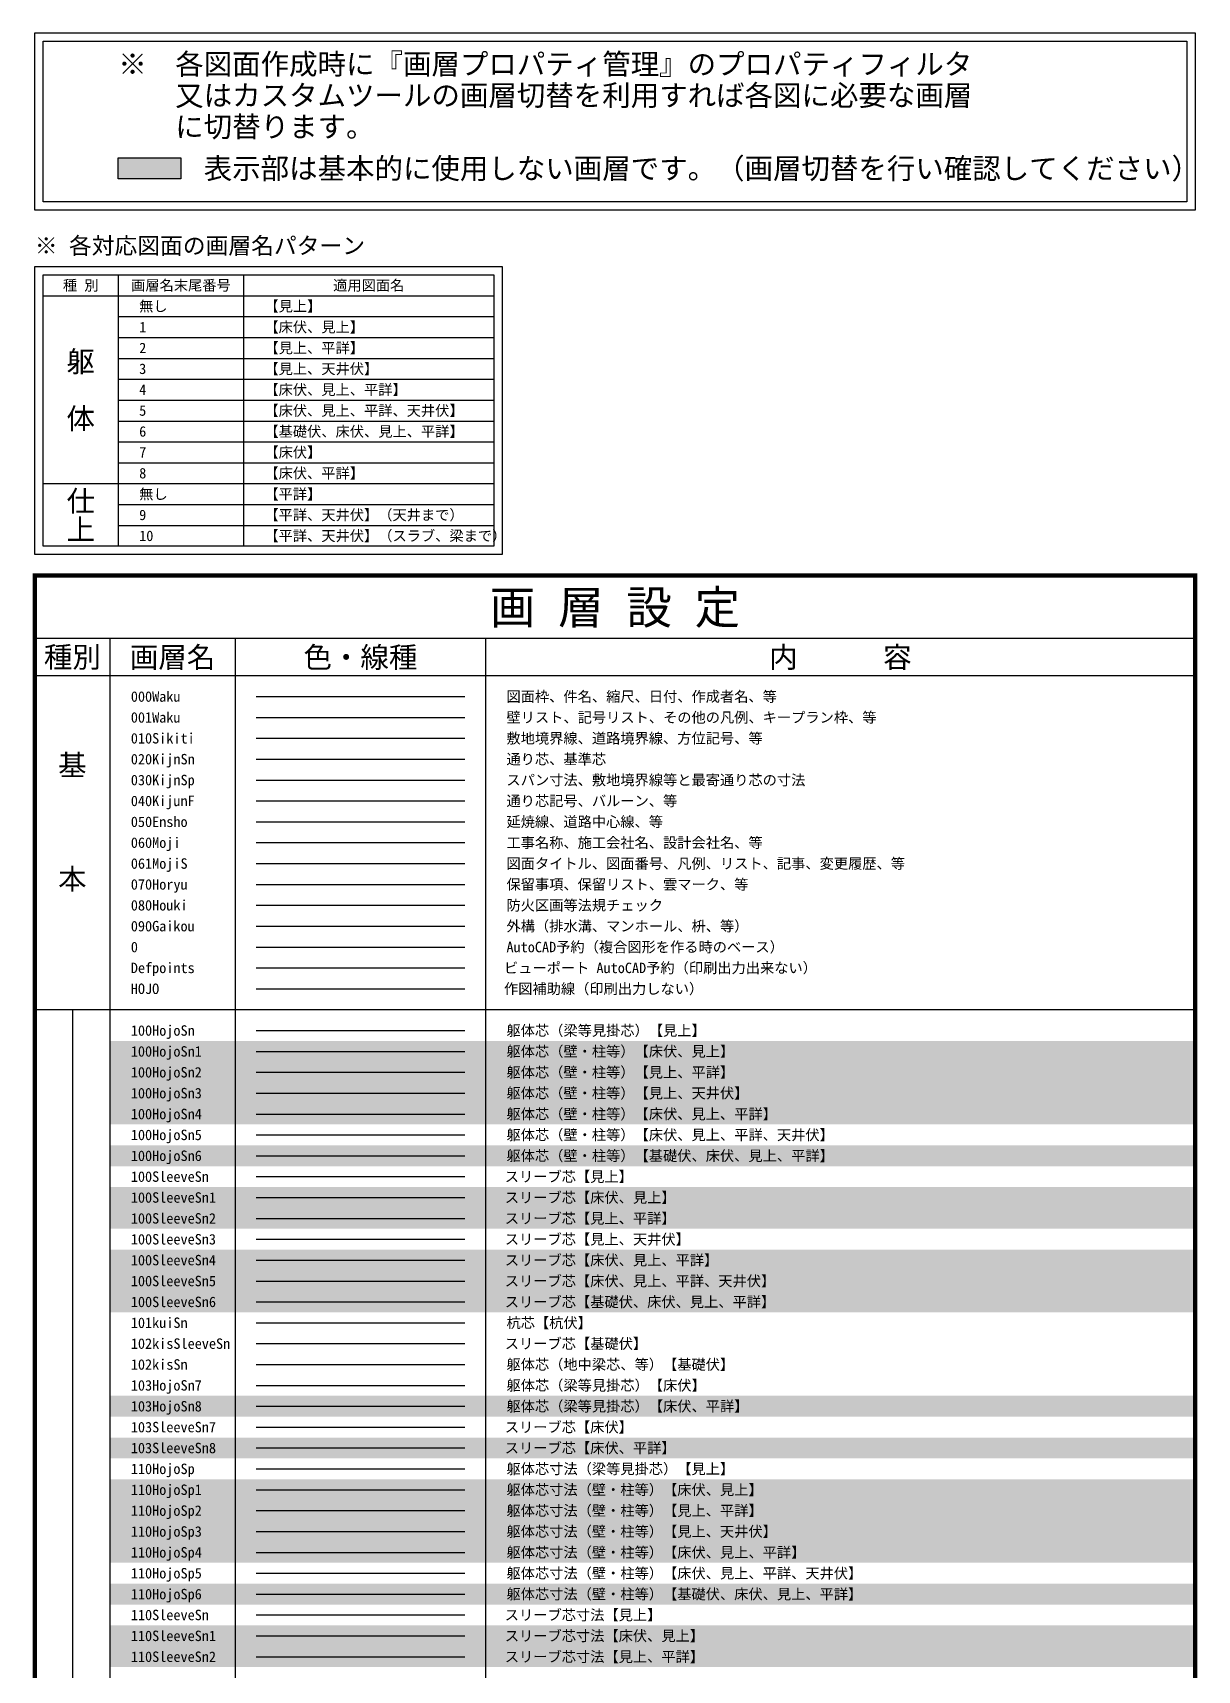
# Model space of a CAD drawing. Header units: millimetres. Extents: x -67913 to 128525, y -54442 to 63422.
# Drawn here: x -30278.5 to -29999.5, y -30262.2 to -29870 of the extents above; entities that cross this region are included whole.
import ezdxf
from ezdxf.enums import TextEntityAlignment as Align

# ---------------------------------------------------------------- set-up
doc = ezdxf.new("R2010")
doc.units = ezdxf.units.MM
doc.header["$LTSCALE"] = 500
for name, pattern in [('AXIS', [2.35, 2, -0.15, 0.05, -0.15]), ('DD16', [1.8, 1, -0.2, 0.1, -0.2, 0.1, -0.2]), ('DD5', [0.45, 0.2, -0.1, 0.05, -0.1]), ('DD6', [0.75, 0.5, -0.1, 0.05, -0.1])]:
    doc.linetypes.add(name, pattern=pattern)
doc.layers.get('0').update_dxf_attribs({"plot": 0})
for name, color, linetype in [('000Waku', 3, 'Continuous'), ('001Waku', 7, 'Continuous'), ('010Sikiti', 8, 'DD16'), ('020KijnSn', 1, 'AXIS'), ('030KijnSp', 8, 'Continuous'), ('040KijunF', 7, 'Continuous'), ('050Ensho', 3, 'DD6'), ('060Moji', 7, 'Continuous'), ('061MojiS', 8, 'Continuous'), ('070Horyu', 10, 'Continuous'), ('080Houki', 8, 'Continuous'), ('090Gaikou', 5, 'Continuous'), ('100HojoSn', 6, 'DD6'), ('100HojoSn1', 6, 'DD6'), ('100HojoSn2', 6, 'DD6'), ('100HojoSn3', 6, 'DD6'), ('100HojoSn4', 6, 'DD6'), ('100HojoSn5', 6, 'DD6'), ('100HojoSn6', 6, 'DD6'), ('100SleeveSn', 4, 'DD5'), ('100SleeveSn1', 4, 'DD5'), ('100SleeveSn2', 4, 'DD5'), ('100SleeveSn3', 4, 'DD5'), ('100SleeveSn4', 4, 'DD5'), ('100SleeveSn5', 4, 'DD5'), ('100SleeveSn6', 4, 'DD5'), ('101kuiSn', 6, 'DD6'), ('102kisSleeveSn', 4, 'DD5'), ('102kisSn', 6, 'DD6'), ('103HojoSn7', 6, 'DD6'), ('103HojoSn8', 6, 'DD6'), ('103SleeveSn7', 4, 'DD5'), ('103SleeveSn8', 4, 'DD5'), ('110HojoSp', 8, 'Continuous'), ('110HojoSp1', 8, 'Continuous'), ('110HojoSp2', 8, 'Continuous'), ('110HojoSp3', 8, 'Continuous'), ('110HojoSp4', 8, 'Continuous'), ('110HojoSp5', 8, 'Continuous'), ('110HojoSp6', 8, 'Continuous'), ('110SleeveSp', 8, 'Continuous'), ('110SleeveSp1', 8, 'Continuous'), ('110SleeveSp2', 8, 'Continuous'), ('122kisSec', 7, 'Continuous'), ('123RcSec7', 7, 'Continuous'), ('220Kabe', 7, 'Continuous')]:
    doc.layers.add(name, color=color, linetype=linetype)
doc.layers.add('HOJO', color=211, linetype='Continuous', plot=False)
doc.styles.add('ｺﾞｼｯｸ', font='MS Gothic.ttf')
doc.styles.add('ｺﾞｼｯｸ-縦', font='@MS Gothic.ttf')

msp = doc.modelspace()

# ---------------------------------------------------------------- hatches: boundary and pattern name
at = {"layer": '000Waku'}
msp.add_hatch(color=241, dxfattribs=at).paths.add_polyline_path([(-30243, -29905), (-30243, -29900), (-30258, -29900), (-30258, -29905)])
at = {"layer": '110SleeveSp'}
for points in [[(-30000, -30116.5), (-30000, -30111.5), (-30260, -30111.5), (-30260, -30116.5)], [(-30000, -30121.5), (-30000, -30116.5), (-30260, -30116.5), (-30260, -30121.5)], [(-30000, -30126.5), (-30000, -30121.5), (-30260, -30121.5), (-30260, -30126.5)], [(-30000, -30131.5), (-30000, -30126.5), (-30260, -30126.5), (-30260, -30131.5)], [(-30000, -30141.5), (-30000, -30136.5), (-30260, -30136.5), (-30260, -30141.5)], [(-30000, -30151.5), (-30000, -30146.5), (-30260, -30146.5), (-30260, -30151.5)], [(-30000, -30156.5), (-30000, -30151.5), (-30260, -30151.5), (-30260, -30156.5)], [(-30000, -30166.5), (-30000, -30161.5), (-30260, -30161.5), (-30260, -30166.5)], [(-30000, -30171.5), (-30000, -30166.5), (-30260, -30166.5), (-30260, -30171.5)], [(-30000, -30176.5), (-30000, -30171.5), (-30260, -30171.5), (-30260, -30176.5)], [(-30000, -30221.5), (-30000, -30216.5), (-30260, -30216.5), (-30260, -30221.5)], [(-30000, -30226.5), (-30000, -30221.5), (-30260, -30221.5), (-30260, -30226.5)], [(-30000, -30231.5), (-30000, -30226.5), (-30260, -30226.5), (-30260, -30231.5)], [(-30000, -30236.5), (-30000, -30231.5), (-30260, -30231.5), (-30260, -30236.5)], [(-30000, -30246.5), (-30000, -30241.5), (-30260, -30241.5), (-30260, -30246.5)], [(-30000, -30256.5), (-30000, -30251.5), (-30260, -30251.5), (-30260, -30256.5)], [(-30000, -30261.5), (-30000, -30256.5), (-30260, -30256.5), (-30260, -30261.5)]]:
    msp.add_hatch(color=241, dxfattribs=at).paths.add_polyline_path(points)
at = {"layer": '122kisSec'}
msp.add_hatch(color=241, dxfattribs=at).paths.add_polyline_path([(-30000, -30136.5), (-30260, -30136.5), (-30260, -30141.5), (-30000, -30141.5)])
at = {"layer": '123RcSec7'}
for points in [[(-30000, -30116.5), (-30000, -30111.5), (-30260, -30111.5), (-30260, -30116.5)], [(-30000, -30131.5), (-30000, -30126.5), (-30260, -30126.5), (-30260, -30131.5)], [(-30000, -30141.5), (-30000, -30136.5), (-30260, -30136.5), (-30260, -30141.5)], [(-30000, -30151.5), (-30000, -30146.5), (-30260, -30146.5), (-30260, -30151.5)], [(-30000, -30166.5), (-30000, -30161.5), (-30260, -30161.5), (-30260, -30166.5)], [(-30000, -30171.5), (-30000, -30166.5), (-30260, -30166.5), (-30260, -30171.5)], [(-30000, -30176.5), (-30000, -30171.5), (-30260, -30171.5), (-30260, -30176.5)], [(-30000, -30201.5), (-30000, -30196.5), (-30260, -30196.5), (-30260, -30201.5)], [(-30000, -30211.5), (-30000, -30206.5), (-30260, -30206.5), (-30260, -30211.5)], [(-30000, -30221.5), (-30000, -30216.5), (-30260, -30216.5), (-30260, -30221.5)], [(-30000, -30236.5), (-30000, -30231.5), (-30260, -30231.5), (-30260, -30236.5)], [(-30000, -30246.5), (-30000, -30241.5), (-30260, -30241.5), (-30260, -30246.5)], [(-30000, -30256.5), (-30000, -30251.5), (-30260, -30251.5), (-30260, -30256.5)]]:
    msp.add_hatch(color=241, dxfattribs=at).paths.add_polyline_path(points)
at = {"layer": '220Kabe'}
for points in [[(-30000, -30121.5), (-30000, -30116.5), (-30260, -30116.5), (-30260, -30121.5)], [(-30000, -30131.5), (-30000, -30126.5), (-30260, -30126.5), (-30260, -30131.5)], [(-30000, -30141.5), (-30000, -30136.5), (-30260, -30136.5), (-30260, -30141.5)], [(-30000, -30156.5), (-30000, -30151.5), (-30260, -30151.5), (-30260, -30156.5)], [(-30000, -30166.5), (-30000, -30161.5), (-30260, -30161.5), (-30260, -30166.5)], [(-30000, -30176.5), (-30000, -30171.5), (-30260, -30171.5), (-30260, -30176.5)], [(-30000, -30201.5), (-30000, -30196.5), (-30260, -30196.5), (-30260, -30201.5)], [(-30000, -30211.5), (-30000, -30206.5), (-30260, -30206.5), (-30260, -30211.5)], [(-30000, -30226.5), (-30000, -30221.5), (-30260, -30221.5), (-30260, -30226.5)], [(-30000, -30236.5), (-30000, -30231.5), (-30260, -30231.5), (-30260, -30236.5)], [(-30000, -30246.5), (-30000, -30241.5), (-30260, -30241.5), (-30260, -30246.5)], [(-30000, -30261.5), (-30000, -30256.5), (-30260, -30256.5), (-30260, -30261.5)]]:
    msp.add_hatch(color=241, dxfattribs=at).paths.add_polyline_path(points)

# ---------------------------------------------------------------- linework, layer by layer
msp.add_line((-30225, -30089), (-30175, -30089))
msp.add_lwpolyline([(-30258, -29900), (-30243, -29900), (-30243, -29905), (-30258, -29905)], close=True)
at = {"layer": '000Waku', "color": 30}
for p, q in [((-30258, -29928), (-30258, -29993)), ((-30228, -29928), (-30228, -29993)), ((-30276, -29933), (-30168, -29933)), ((-30258, -29938), (-30168, -29938)), ((-30258, -29943), (-30168, -29943)), ((-30258, -29948), (-30168, -29948)), ((-30258, -29953), (-30168, -29953)), ((-30258, -29958), (-30168, -29958)), ((-30258, -29963), (-30168, -29963)), ((-30258, -29968), (-30168, -29968)), ((-30258, -29973), (-30168, -29973)), ((-30276, -29978), (-30168, -29978)), ((-30258, -29983), (-30168, -29983)), ((-30258, -29988), (-30168, -29988))]:
    msp.add_line(p, q, dxfattribs=at)
at = {"layer": '000Waku'}
for p, q in [((-30278, -30015), (-30000, -30015)), ((-30260, -30015), (-30260, -31899)), ((-30230, -30015), (-30230, -31899)), ((-30170, -30015), (-30170, -31899)), ((-30278, -30024), (-30000, -30024)), ((-30225, -30029), (-30175, -30029)), ((-30278, -30104), (-30000, -30104)), ((-30269, -30104), (-30269, -31809))]:
    msp.add_line(p, q, dxfattribs=at)
at = {"layer": '000Waku', "color": 30}
for points in [[(-30278, -29870), (-30000, -29870), (-30000, -29912.5), (-30278, -29912.5)], [(-30276, -29872), (-30002, -29872), (-30002, -29910.5), (-30276, -29910.5)], [(-30278, -29926), (-30166, -29926), (-30166, -29995), (-30278, -29995)], [(-30276, -29928), (-30168, -29928), (-30168, -29993), (-30276, -29993)]]:
    msp.add_lwpolyline(points, close=True, dxfattribs=at)
at = {"layer": '000Waku', "const_width": 1}
msp.add_lwpolyline([(-30000, -31899), (-30278, -31899), (-30278, -30000), (-30000, -30000)], close=True, dxfattribs=at)
at = {"layer": '001Waku'}
msp.add_line((-30225, -30034), (-30175, -30034), dxfattribs=at)
at = {"layer": '010Sikiti'}
msp.add_line((-30225, -30039), (-30175, -30039), dxfattribs=at)
at = {"layer": '020KijnSn'}
msp.add_line((-30225, -30044), (-30175, -30044), dxfattribs=at)
at = {"layer": '030KijnSp'}
msp.add_line((-30225, -30049), (-30175, -30049), dxfattribs=at)
at = {"layer": '040KijunF'}
msp.add_line((-30225, -30054), (-30175, -30054), dxfattribs=at)
at = {"layer": '050Ensho'}
msp.add_line((-30225, -30059), (-30175, -30059), dxfattribs=at)
at = {"layer": '060Moji'}
msp.add_line((-30225, -30064), (-30175, -30064), dxfattribs=at)
at = {"layer": '061MojiS'}
msp.add_line((-30225, -30069), (-30175, -30069), dxfattribs=at)
at = {"layer": '070Horyu'}
msp.add_line((-30225, -30074), (-30175, -30074), dxfattribs=at)
at = {"layer": '080Houki'}
msp.add_line((-30225, -30079), (-30175, -30079), dxfattribs=at)
at = {"layer": '090Gaikou'}
msp.add_line((-30225, -30084), (-30175, -30084), dxfattribs=at)
at = {"layer": '100HojoSn'}
msp.add_line((-30225, -30109), (-30175, -30109), dxfattribs=at)
at = {"layer": '100HojoSn1'}
msp.add_line((-30225, -30114), (-30175, -30114), dxfattribs=at)
at = {"layer": '100HojoSn2'}
msp.add_line((-30225, -30119), (-30175, -30119), dxfattribs=at)
at = {"layer": '100HojoSn3'}
msp.add_line((-30225, -30124), (-30175, -30124), dxfattribs=at)
at = {"layer": '100HojoSn4'}
msp.add_line((-30225, -30129), (-30175, -30129), dxfattribs=at)
at = {"layer": '100HojoSn5'}
msp.add_line((-30225, -30134), (-30175, -30134), dxfattribs=at)
at = {"layer": '100HojoSn6'}
msp.add_line((-30225, -30139), (-30175, -30139), dxfattribs=at)
at = {"layer": '100SleeveSn'}
msp.add_line((-30225, -30144), (-30175, -30144), dxfattribs=at)
at = {"layer": '100SleeveSn1'}
msp.add_line((-30225, -30149), (-30175, -30149), dxfattribs=at)
at = {"layer": '100SleeveSn2'}
msp.add_line((-30225, -30154), (-30175, -30154), dxfattribs=at)
at = {"layer": '100SleeveSn3'}
msp.add_line((-30225, -30159), (-30175, -30159), dxfattribs=at)
at = {"layer": '100SleeveSn4'}
msp.add_line((-30225, -30164), (-30175, -30164), dxfattribs=at)
at = {"layer": '100SleeveSn5'}
msp.add_line((-30225, -30169), (-30175, -30169), dxfattribs=at)
at = {"layer": '100SleeveSn6'}
msp.add_line((-30225, -30174), (-30175, -30174), dxfattribs=at)
at = {"layer": '101kuiSn'}
msp.add_line((-30225, -30179), (-30175, -30179), dxfattribs=at)
at = {"layer": '102kisSleeveSn'}
msp.add_line((-30225, -30184), (-30175, -30184), dxfattribs=at)
at = {"layer": '102kisSn'}
msp.add_line((-30225, -30189), (-30175, -30189), dxfattribs=at)
at = {"layer": '103HojoSn7'}
msp.add_line((-30225, -30194), (-30175, -30194), dxfattribs=at)
at = {"layer": '103HojoSn8'}
msp.add_line((-30225, -30199), (-30175, -30199), dxfattribs=at)
at = {"layer": '103SleeveSn7'}
msp.add_line((-30225, -30204), (-30175, -30204), dxfattribs=at)
at = {"layer": '103SleeveSn8'}
msp.add_line((-30225, -30209), (-30175, -30209), dxfattribs=at)
at = {"layer": '110HojoSp'}
msp.add_line((-30225, -30214), (-30175, -30214), dxfattribs=at)
at = {"layer": '110HojoSp1'}
msp.add_line((-30225, -30219), (-30175, -30219), dxfattribs=at)
at = {"layer": '110HojoSp2'}
msp.add_line((-30225, -30224), (-30175, -30224), dxfattribs=at)
at = {"layer": '110HojoSp3'}
msp.add_line((-30225, -30229), (-30175, -30229), dxfattribs=at)
at = {"layer": '110HojoSp4'}
msp.add_line((-30225, -30234), (-30175, -30234), dxfattribs=at)
at = {"layer": '110HojoSp5'}
msp.add_line((-30225, -30239), (-30175, -30239), dxfattribs=at)
at = {"layer": '110HojoSp6'}
msp.add_line((-30225, -30244), (-30175, -30244), dxfattribs=at)
at = {"layer": '110SleeveSp'}
msp.add_line((-30225, -30249), (-30175, -30249), dxfattribs=at)
at = {"layer": '110SleeveSp1'}
msp.add_line((-30225, -30254), (-30175, -30254), dxfattribs=at)
at = {"layer": '110SleeveSp2'}
msp.add_line((-30225, -30259), (-30175, -30259), dxfattribs=at)
at = {"layer": 'Defpoints'}
msp.add_line((-30225, -30094), (-30175, -30094), dxfattribs=at)
at = {"layer": 'HOJO'}
msp.add_line((-30225, -30099), (-30175, -30099), dxfattribs=at)

# ---------------------------------------------------------------- texts
at = {"style": 'ｺﾞｼｯｸ'}
for s, p in [('0', (-30255, -30089)), ('AutoCAD予約（複合図形を作る時のベース）', (-30165, -30089))]:
    msp.add_text(s, height=2.5, dxfattribs=at).set_placement(p, align=Align.MIDDLE_LEFT)
at = {"layer": '000Waku', "color": 30, "style": 'ｺﾞｼｯｸ'}
for s, height, p in [('※\u3000各図面作成時に『画層プロパティ管理』のプロパティフィルタ', 5, (-30258, -29877.5)), ('\u3000\u3000又はカスタムツールの画層切替を利用すれば各図に必要な画層', 5, (-30258, -29885)), ('\u3000\u3000に切替ります。', 5, (-30258, -29892.5)), ('\u3000\u3000\u3000表示部は基本的に使用しない画層です。（画層切替を行い確認してください）', 5, (-30258, -29902.5)), ('※ 各対応図面の画層名パターン', 4, (-30278, -29921)), ('無し', 2.5, (-30253, -29935.5)), ('【見上】', 2.5, (-30223, -29935.5)), ('1', 2.5, (-30253, -29940.5)), ('【床伏、見上】', 2.5, (-30223, -29940.5)), ('2', 2.5, (-30253, -29945.5)), ('【見上、平詳】', 2.5, (-30223, -29945.5)), ('3', 2.5, (-30253, -29950.5)), ('【見上、天井伏】', 2.5, (-30223, -29950.5)), ('4', 2.5, (-30253, -29955.5)), ('【床伏、見上、平詳】', 2.5, (-30223, -29955.5)), ('【床伏、見上、平詳、天井伏】', 2.5, (-30223, -29960.5)), ('5', 2.5, (-30253, -29960.5)), ('6', 2.5, (-30253, -29965.5)), ('【基礎伏、床伏、見上、平詳】', 2.5, (-30223, -29965.5)), ('7', 2.5, (-30253, -29970.5)), ('【床伏】', 2.5, (-30223, -29970.5)), ('8', 2.5, (-30253, -29975.5)), ('【床伏、平詳】', 2.5, (-30223, -29975.5)), ('無し', 2.5, (-30253, -29980.5)), ('【平詳】', 2.5, (-30223, -29980.5)), ('9', 2.5, (-30253, -29985.5)), ('【平詳、天井伏】（天井まで）', 2.5, (-30223, -29985.5)), ('10', 2.5, (-30253, -29990.5)), ('【平詳、天井伏】（スラブ、梁まで）', 2.5, (-30223, -29990.5))]:
    msp.add_text(s, height=height, dxfattribs=at).set_placement(p, align=Align.MIDDLE_LEFT)
for s, p in [('種 別', (-30267, -29930.5)), ('画層名末尾番号', (-30243, -29930.5)), ('適用図面名', (-30198, -29930.5))]:
    msp.add_text(s, height=2.5, dxfattribs=at).set_placement(p, align=Align.MIDDLE_CENTER)
at = {"layer": '000Waku', "color": 30, "style": 'ｺﾞｼｯｸ-縦'}
for s, p in [('躯\u3000体', (-30267, -29955.5)), ('仕上', (-30267, -29985.5))]:
    msp.add_text(s, height=5, rotation=270, dxfattribs=at).set_placement(p, align=Align.MIDDLE)
at = {"layer": '000Waku', "color": 8, "style": 'ｺﾞｼｯｸ'}
msp.add_text('画 層 設 定', height=8, dxfattribs=at).set_placement((-30139, -30007.5), align=Align.MIDDLE)
at = {"layer": '000Waku', "style": 'ｺﾞｼｯｸ'}
for s, p in [('000Waku', (-30255, -30029)), ('図面枠、件名、縮尺、日付、作成者名、等 ', (-30165, -30029))]:
    msp.add_text(s, height=2.5, dxfattribs=at).set_placement(p, align=Align.MIDDLE_LEFT)
at = {"layer": '001Waku', "style": 'ｺﾞｼｯｸ'}
for s, p in [('種別', (-30269, -30019.5)), ('画層名', (-30245, -30019.5)), ('色・線種', (-30200, -30019.5)), ('内\u3000\u3000\u3000容', (-30085, -30019.5))]:
    msp.add_text(s, height=5, dxfattribs=at).set_placement(p, align=Align.MIDDLE)
for s, p in [('001Waku', (-30255, -30034)), ('壁リスト、記号リスト、その他の凡例、キープラン枠、等', (-30165, -30034))]:
    msp.add_text(s, height=2.5, dxfattribs=at).set_placement(p, align=Align.MIDDLE_LEFT)
at = {"layer": '001Waku', "style": 'ｺﾞｼｯｸ-縦'}
msp.add_text('基\u3000\u3000\u3000本', height=5, rotation=270, dxfattribs=at).set_placement((-30269, -30059), align=Align.MIDDLE)
at = {"layer": '010Sikiti', "style": 'ｺﾞｼｯｸ'}
for s, p in [('010Sikiti', (-30255, -30039)), ('敷地境界線、道路境界線、方位記号、等', (-30165, -30039))]:
    msp.add_text(s, height=2.5, dxfattribs=at).set_placement(p, align=Align.MIDDLE_LEFT)
at = {"layer": '020KijnSn', "style": 'ｺﾞｼｯｸ'}
for s, p in [('020KijnSn', (-30255, -30044)), ('通り芯、基準芯', (-30165, -30044))]:
    msp.add_text(s, height=2.5, dxfattribs=at).set_placement(p, align=Align.MIDDLE_LEFT)
at = {"layer": '030KijnSp', "style": 'ｺﾞｼｯｸ'}
for s, p in [('030KijnSp', (-30255, -30049)), ('スパン寸法、敷地境界線等と最寄通り芯の寸法', (-30165, -30049))]:
    msp.add_text(s, height=2.5, dxfattribs=at).set_placement(p, align=Align.MIDDLE_LEFT)
at = {"layer": '040KijunF', "style": 'ｺﾞｼｯｸ'}
for s, p in [('040KijunF', (-30255, -30054)), ('通り芯記号、バルーン、等', (-30165, -30054))]:
    msp.add_text(s, height=2.5, dxfattribs=at).set_placement(p, align=Align.MIDDLE_LEFT)
at = {"layer": '050Ensho', "style": 'ｺﾞｼｯｸ'}
for s, p in [('050Ensho', (-30255, -30059)), ('延焼線、道路中心線、等', (-30165, -30059))]:
    msp.add_text(s, height=2.5, dxfattribs=at).set_placement(p, align=Align.MIDDLE_LEFT)
at = {"layer": '060Moji', "style": 'ｺﾞｼｯｸ'}
for s, p in [('060Moji', (-30255, -30064)), ('工事名称、施工会社名、設計会社名、等', (-30165, -30064))]:
    msp.add_text(s, height=2.5, dxfattribs=at).set_placement(p, align=Align.MIDDLE_LEFT)
at = {"layer": '061MojiS', "style": 'ｺﾞｼｯｸ'}
for s, p in [('061MojiS', (-30255, -30069)), ('図面タイトル、図面番号、凡例、リスト、記事、変更履歴、等', (-30165, -30069))]:
    msp.add_text(s, height=2.5, dxfattribs=at).set_placement(p, align=Align.MIDDLE_LEFT)
at = {"layer": '070Horyu', "style": 'ｺﾞｼｯｸ'}
for s, p in [('070Horyu', (-30255, -30074)), ('保留事項、保留リスト、雲マーク、等', (-30165, -30074))]:
    msp.add_text(s, height=2.5, dxfattribs=at).set_placement(p, align=Align.MIDDLE_LEFT)
at = {"layer": '080Houki', "style": 'ｺﾞｼｯｸ'}
for s, p in [('080Houki', (-30255, -30079)), ('防火区画等法規チェック', (-30165, -30079))]:
    msp.add_text(s, height=2.5, dxfattribs=at).set_placement(p, align=Align.MIDDLE_LEFT)
at = {"layer": '090Gaikou', "style": 'ｺﾞｼｯｸ'}
for s, p in [('090Gaikou', (-30255, -30084)), ('外構（排水溝、マンホール、枡、等）', (-30165, -30084))]:
    msp.add_text(s, height=2.5, dxfattribs=at).set_placement(p, align=Align.MIDDLE_LEFT)
at = {"layer": '100HojoSn', "style": 'ｺﾞｼｯｸ'}
for s, p in [('100HojoSn', (-30255, -30109)), ('躯体芯（梁等見掛芯）【見上】', (-30165, -30109))]:
    msp.add_text(s, height=2.5, dxfattribs=at).set_placement(p, align=Align.MIDDLE_LEFT)
at = {"layer": '100HojoSn1', "style": 'ｺﾞｼｯｸ'}
for s, p in [('100HojoSn1', (-30255, -30114)), ('躯体芯（壁・柱等）【床伏、見上】', (-30165, -30114))]:
    msp.add_text(s, height=2.5, dxfattribs=at).set_placement(p, align=Align.MIDDLE_LEFT)
at = {"layer": '100HojoSn2', "style": 'ｺﾞｼｯｸ'}
for s, p in [('100HojoSn2', (-30255, -30119)), ('躯体芯（壁・柱等）【見上、平詳】', (-30165, -30119))]:
    msp.add_text(s, height=2.5, dxfattribs=at).set_placement(p, align=Align.MIDDLE_LEFT)
at = {"layer": '100HojoSn3', "style": 'ｺﾞｼｯｸ'}
for s, p in [('100HojoSn3', (-30255, -30124)), ('躯体芯（壁・柱等）【見上、天井伏】', (-30165, -30124))]:
    msp.add_text(s, height=2.5, dxfattribs=at).set_placement(p, align=Align.MIDDLE_LEFT)
at = {"layer": '100HojoSn4', "style": 'ｺﾞｼｯｸ'}
for s, p in [('100HojoSn4', (-30255, -30129)), ('躯体芯（壁・柱等）【床伏、見上、平詳】', (-30165, -30129))]:
    msp.add_text(s, height=2.5, dxfattribs=at).set_placement(p, align=Align.MIDDLE_LEFT)
at = {"layer": '100HojoSn5', "style": 'ｺﾞｼｯｸ'}
for s, p in [('100HojoSn5', (-30255, -30134)), ('躯体芯（壁・柱等）【床伏、見上、平詳、天井伏】', (-30165, -30134))]:
    msp.add_text(s, height=2.5, dxfattribs=at).set_placement(p, align=Align.MIDDLE_LEFT)
at = {"layer": '100HojoSn6', "style": 'ｺﾞｼｯｸ'}
for s, p in [('100HojoSn6', (-30255, -30139)), ('躯体芯（壁・柱等）【基礎伏、床伏、見上、平詳】', (-30165, -30139))]:
    msp.add_text(s, height=2.5, dxfattribs=at).set_placement(p, align=Align.MIDDLE_LEFT)
at = {"layer": '100SleeveSn', "style": 'ｺﾞｼｯｸ'}
for s, p in [('100SleeveSn', (-30255, -30144)), ('スリーブ芯【見上】', (-30165.4, -30144))]:
    msp.add_text(s, height=2.5, dxfattribs=at).set_placement(p, align=Align.MIDDLE_LEFT)
at = {"layer": '100SleeveSn1', "style": 'ｺﾞｼｯｸ'}
for s, p in [('スリーブ芯【床伏、見上】', (-30165.4, -30149)), ('100SleeveSn1', (-30255, -30149))]:
    msp.add_text(s, height=2.5, dxfattribs=at).set_placement(p, align=Align.MIDDLE_LEFT)
at = {"layer": '100SleeveSn2', "style": 'ｺﾞｼｯｸ'}
for s, p in [('100SleeveSn2', (-30255, -30154)), ('スリーブ芯【見上、平詳】', (-30165.4, -30154))]:
    msp.add_text(s, height=2.5, dxfattribs=at).set_placement(p, align=Align.MIDDLE_LEFT)
at = {"layer": '100SleeveSn3', "style": 'ｺﾞｼｯｸ'}
for s, p in [('100SleeveSn3', (-30255, -30159)), ('スリーブ芯【見上、天井伏】', (-30165.4, -30159))]:
    msp.add_text(s, height=2.5, dxfattribs=at).set_placement(p, align=Align.MIDDLE_LEFT)
at = {"layer": '100SleeveSn4', "style": 'ｺﾞｼｯｸ'}
for s, p in [('100SleeveSn4', (-30255, -30164)), ('スリーブ芯【床伏、見上、平詳】', (-30165.4, -30164))]:
    msp.add_text(s, height=2.5, dxfattribs=at).set_placement(p, align=Align.MIDDLE_LEFT)
at = {"layer": '100SleeveSn5', "style": 'ｺﾞｼｯｸ'}
for s, p in [('100SleeveSn5', (-30255, -30169)), ('スリーブ芯【床伏、見上、平詳、天井伏】', (-30165.4, -30169))]:
    msp.add_text(s, height=2.5, dxfattribs=at).set_placement(p, align=Align.MIDDLE_LEFT)
at = {"layer": '100SleeveSn6', "style": 'ｺﾞｼｯｸ'}
for s, p in [('100SleeveSn6', (-30255, -30174)), ('スリーブ芯【基礎伏、床伏、見上、平詳】', (-30165.4, -30174))]:
    msp.add_text(s, height=2.5, dxfattribs=at).set_placement(p, align=Align.MIDDLE_LEFT)
at = {"layer": '101kuiSn', "style": 'ｺﾞｼｯｸ'}
for s, p in [('101kuiSn', (-30255, -30179)), ('杭芯【杭伏】', (-30165, -30179))]:
    msp.add_text(s, height=2.5, dxfattribs=at).set_placement(p, align=Align.MIDDLE_LEFT)
at = {"layer": '102kisSleeveSn', "style": 'ｺﾞｼｯｸ'}
for s, p in [('102kisSleeveSn', (-30255, -30184)), ('スリーブ芯【基礎伏】', (-30165.4, -30184))]:
    msp.add_text(s, height=2.5, dxfattribs=at).set_placement(p, align=Align.MIDDLE_LEFT)
at = {"layer": '102kisSn', "style": 'ｺﾞｼｯｸ'}
for s, p in [('102kisSn', (-30255, -30189)), ('躯体芯（地中梁芯、等）【基礎伏】', (-30165, -30189))]:
    msp.add_text(s, height=2.5, dxfattribs=at).set_placement(p, align=Align.MIDDLE_LEFT)
at = {"layer": '103HojoSn7', "style": 'ｺﾞｼｯｸ'}
for s, p in [('103HojoSn7', (-30255, -30194)), ('躯体芯（梁等見掛芯）【床伏】', (-30165, -30194))]:
    msp.add_text(s, height=2.5, dxfattribs=at).set_placement(p, align=Align.MIDDLE_LEFT)
at = {"layer": '103HojoSn8', "style": 'ｺﾞｼｯｸ'}
for s, p in [('103HojoSn8', (-30255, -30199)), ('躯体芯（梁等見掛芯）【床伏、平詳】', (-30165, -30199))]:
    msp.add_text(s, height=2.5, dxfattribs=at).set_placement(p, align=Align.MIDDLE_LEFT)
at = {"layer": '103SleeveSn7', "style": 'ｺﾞｼｯｸ'}
for s, p in [('スリーブ芯【床伏】', (-30165.4, -30204)), ('103SleeveSn7', (-30255, -30204))]:
    msp.add_text(s, height=2.5, dxfattribs=at).set_placement(p, align=Align.MIDDLE_LEFT)
at = {"layer": '103SleeveSn8', "style": 'ｺﾞｼｯｸ'}
for s, p in [('103SleeveSn8', (-30255, -30209)), ('スリーブ芯【床伏、平詳】', (-30165.4, -30209))]:
    msp.add_text(s, height=2.5, dxfattribs=at).set_placement(p, align=Align.MIDDLE_LEFT)
at = {"layer": '110HojoSp', "style": 'ｺﾞｼｯｸ'}
for s, p in [('110HojoSp', (-30255, -30214)), ('躯体芯寸法（梁等見掛芯）【見上】', (-30165, -30214))]:
    msp.add_text(s, height=2.5, dxfattribs=at).set_placement(p, align=Align.MIDDLE_LEFT)
at = {"layer": '110HojoSp1', "style": 'ｺﾞｼｯｸ'}
for s, p in [('110HojoSp1', (-30255, -30219)), ('躯体芯寸法（壁・柱等）【床伏、見上】', (-30165, -30219))]:
    msp.add_text(s, height=2.5, dxfattribs=at).set_placement(p, align=Align.MIDDLE_LEFT)
at = {"layer": '110HojoSp2', "style": 'ｺﾞｼｯｸ'}
for s, p in [('110HojoSp2', (-30255, -30224)), ('躯体芯寸法（壁・柱等）【見上、平詳】', (-30165, -30224))]:
    msp.add_text(s, height=2.5, dxfattribs=at).set_placement(p, align=Align.MIDDLE_LEFT)
at = {"layer": '110HojoSp3', "style": 'ｺﾞｼｯｸ'}
for s, p in [('110HojoSp3', (-30255, -30229)), ('躯体芯寸法（壁・柱等）【見上、天井伏】', (-30165, -30229))]:
    msp.add_text(s, height=2.5, dxfattribs=at).set_placement(p, align=Align.MIDDLE_LEFT)
at = {"layer": '110HojoSp4', "style": 'ｺﾞｼｯｸ'}
for s, p in [('110HojoSp4', (-30255, -30234)), ('躯体芯寸法（壁・柱等）【床伏、見上、平詳】', (-30165, -30234))]:
    msp.add_text(s, height=2.5, dxfattribs=at).set_placement(p, align=Align.MIDDLE_LEFT)
at = {"layer": '110HojoSp5', "style": 'ｺﾞｼｯｸ'}
for s, p in [('110HojoSp5', (-30255, -30239)), ('躯体芯寸法（壁・柱等）【床伏、見上、平詳、天井伏】', (-30165, -30239))]:
    msp.add_text(s, height=2.5, dxfattribs=at).set_placement(p, align=Align.MIDDLE_LEFT)
at = {"layer": '110HojoSp6', "style": 'ｺﾞｼｯｸ'}
for s, p in [('110HojoSp6', (-30255, -30244)), ('躯体芯寸法（壁・柱等）【基礎伏、床伏、見上、平詳】', (-30165, -30244))]:
    msp.add_text(s, height=2.5, dxfattribs=at).set_placement(p, align=Align.MIDDLE_LEFT)
at = {"layer": '110SleeveSp', "style": 'ｺﾞｼｯｸ'}
for s, p in [('110SleeveSn', (-30255, -30249)), ('スリーブ芯寸法【見上】', (-30165.4, -30249))]:
    msp.add_text(s, height=2.5, dxfattribs=at).set_placement(p, align=Align.MIDDLE_LEFT)
at = {"layer": '110SleeveSp1', "style": 'ｺﾞｼｯｸ'}
for s, p in [('110SleeveSn1', (-30255, -30254)), ('スリーブ芯寸法【床伏、見上】', (-30165.4, -30254))]:
    msp.add_text(s, height=2.5, dxfattribs=at).set_placement(p, align=Align.MIDDLE_LEFT)
at = {"layer": '110SleeveSp2', "style": 'ｺﾞｼｯｸ'}
for s, p in [('110SleeveSn2', (-30255, -30259)), ('スリーブ芯寸法【見上、平詳】', (-30165.4, -30259))]:
    msp.add_text(s, height=2.5, dxfattribs=at).set_placement(p, align=Align.MIDDLE_LEFT)
at = {"layer": 'Defpoints', "style": 'ｺﾞｼｯｸ'}
for s, p in [('ビューポート AutoCAD予約（印刷出力出来ない）', (-30165.6, -30094)), ('Defpoints', (-30255, -30094))]:
    msp.add_text(s, height=2.5, dxfattribs=at).set_placement(p, align=Align.MIDDLE_LEFT)
at = {"layer": 'HOJO', "style": 'ｺﾞｼｯｸ'}
for s, p in [('HOJO', (-30255, -30099)), ('作図補助線（印刷出力しない）', (-30165.6, -30099))]:
    msp.add_text(s, height=2.5, dxfattribs=at).set_placement(p, align=Align.MIDDLE_LEFT)

doc.saveas('drawing.dxf')
